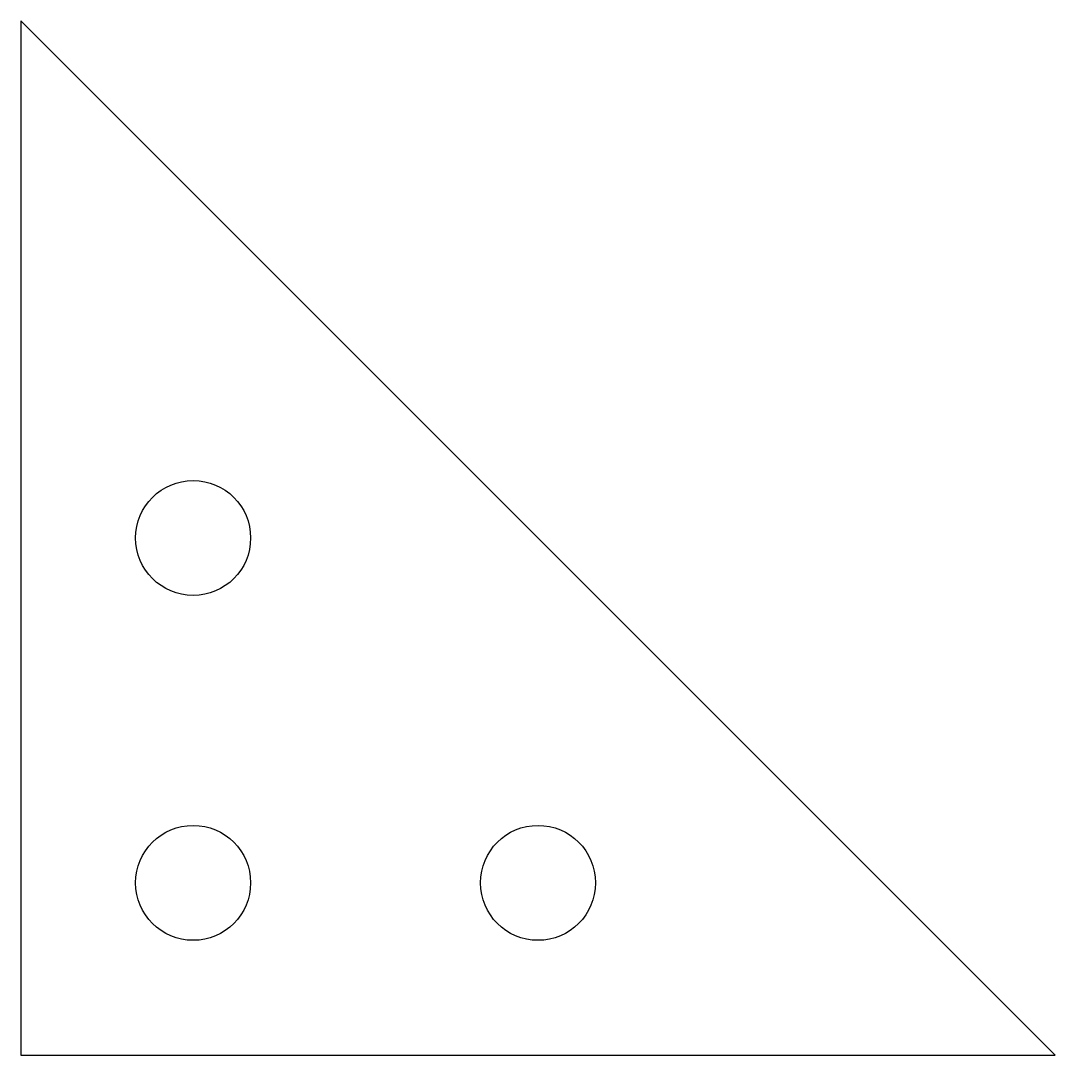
# Model space of a CAD drawing. Header units: millimetres. Extents: x -105.9 to -78.9, y 78.6 to 105.6.
import ezdxf

# ---------------------------------------------------------------- set-up
doc = ezdxf.new("R2010")
doc.units = ezdxf.units.MM
doc.layers.add('Default', color=7, linetype='Continuous')

msp = doc.modelspace()

# ---------------------------------------------------------------- linework, layer by layer
at = {"layer": 'Default', "color": 7, "linetype": 'Continuous'}
for p, q in [((-105.943, 105.557), (-105.943, 78.557)), ((-105.943, 105.557), (-78.943, 78.557)), ((-105.943, 78.557), (-78.943, 78.557))]:
    msp.add_line(p, q, dxfattribs=at)
for centre in [(-101.443, 92.057), (-101.443, 83.057), (-92.443, 83.057)]:
    msp.add_circle(centre, 1.5, dxfattribs=at)

doc.saveas('drawing.dxf')
